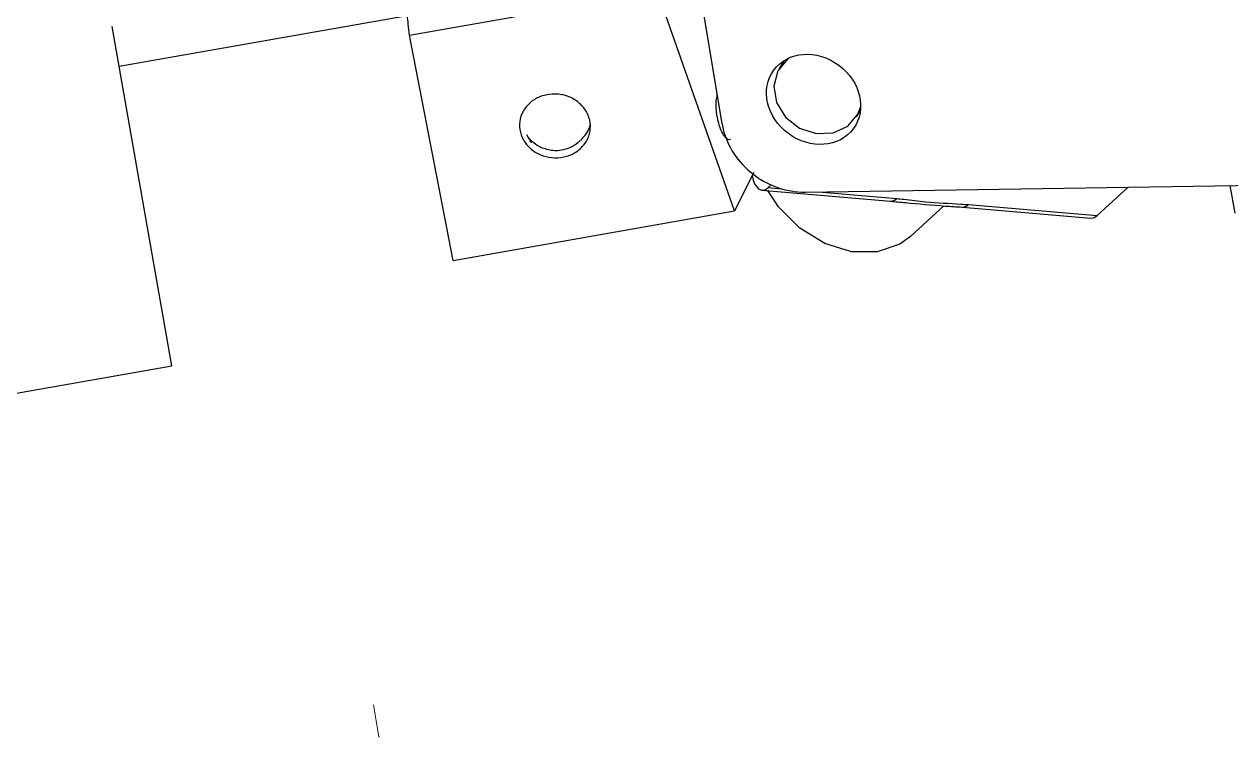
# Model space of a CAD drawing. Header units: millimetres. Extents: x -294 to 2792, y 5 to 1659.
# Drawn here: x 690.94 to 700.48, y 551.42 to 557.06 of the extents above; entities that cross this region are included whole.
import ezdxf

# ---------------------------------------------------------------- set-up
doc = ezdxf.new("R2010")
doc.units = ezdxf.units.MM
doc.header["$PDSIZE"] = -1
doc.layers.get('0').update_dxf_attribs({"lineweight": 18})

msp = doc.modelspace()

# ---------------------------------------------------------------- linework, layer by layer
at = {"color": 7, "linetype": 'Continuous', "lineweight": 25}
for p, q in [((696.4567, 556.2673), (696.2449, 557.5449)), ((693.9856, 556.9685), (695.9462, 557.3142)), ((696.5541, 555.5808), (695.9462, 557.3142)), ((693.9701, 557.122), (691.6923, 556.7204)), ((692.1091, 554.3568), (691.6363, 557.0379)), ((694.3315, 555.1889), (693.9856, 556.9685)), ((696.947, 556.768), (696.9083, 556.7062)), ((697.5187, 556.3243), (697.5497, 556.3739)), ((694.9541, 556.1214), (694.9388, 556.128)), ((696.7076, 555.8824), (696.5541, 555.5808)), ((696.772, 555.7442), (697.7883, 555.658)), ((696.8437, 555.7852), (696.8204, 555.7638)), ((696.8204, 555.7638), (696.9252, 555.7549)), ((697.1124, 555.7284), (701.4443, 555.7949)), ((699.6651, 555.7676), (699.4202, 555.5434)), ((700.51, 555.5616), (700.4717, 555.7799)), ((697.2186, 555.7301), (697.8367, 555.6777)), ((694.3315, 555.1889), (696.5541, 555.5808)), ((697.9458, 555.3788), (698.2087, 555.6195)), ((698.3555, 555.6099), (699.3718, 555.5238)), ((698.4039, 555.6296), (699.4202, 555.5434)), ((690.5334, 554.079), (692.1091, 554.3568))]:
    msp.add_line(p, q, dxfattribs=at)
at = {"color": 7, "linetype": 'Continuous'}
for q in [(693.7012, 551.6766), (693.7409, 551.4236)]:
    msp.add_line((693.7456, 551.4245), q, dxfattribs=at)
at = {"color": 7, "linetype": 'Continuous', "lineweight": 25}
for points in [[(696.9897, 556.7902), (696.9767, 556.7809), (696.8971, 556.6865), (696.8656, 556.566), (696.8872, 556.4379), (696.9584, 556.3215), (697.0684, 556.2346), (697.2006, 556.1904), (697.3347, 556.1957), (697.4503, 556.2497), (697.5299, 556.344), (697.5516, 556.4)], [(696.6942, 555.8568), (696.7021, 555.8234), (696.7134, 555.7947), (696.7276, 555.7716), (696.7442, 555.7552), (696.7624, 555.746), (696.7817, 555.7443), (696.8013, 555.7504), (696.8204, 555.7638)], [(697.9458, 555.3788), (697.8614, 555.3172), (697.6828, 555.2553), (697.4795, 555.2568), (697.2696, 555.3215), (697.0719, 555.4438), (696.9038, 555.6127), (696.8178, 555.7403)]]:
    msp.add_lwpolyline(points, dxfattribs=at)
for centre, radius, start, end in [((697.7903, 555.7224), 0.0644, 268.15518, 316.01572), ((698.3576, 555.6742), 0.0643, 267.95134, 316.02775), ((699.3745, 555.5866), 0.0629, 267.55246, 316.61844)]:
    msp.add_arc(centre, radius, start, end, dxfattribs=at)
msp.add_ellipse((697.1798, 556.4614), major_axis=(0.314, -0.2318), ratio=0.860238, dxfattribs=at)
msp.add_ellipse((697.0217, 556.276), major_axis=(0.4831, -0.3566), ratio=0.860238, start_param=3.86657, end_param=5.437367, dxfattribs=at)
for points, knots in [([(693.9856, 556.9685), (693.9826, 556.9976), (693.9773, 557.0495), (693.9723, 557.0998), (693.9701, 557.122)], [0, 0, 0, 0, 0.0863947, 0.1543116, 0.1543116, 0.1543116, 0.1543116]), ([(695.0878, 556.5008), (695.122, 556.5024), (695.1878, 556.5053), (695.2802, 556.4708), (695.3535, 556.4146), (695.4024, 556.3395), (695.4213, 556.2546), (695.408, 556.1694), (695.3641, 556.0934), (695.2945, 556.0353), (695.2071, 556.0016), (695.1117, 555.9961), (695.019, 556.0194), (694.9396, 556.0689), (694.8823, 556.139), (694.8537, 556.2218), (694.8569, 556.3079), (694.8916, 556.3879), (694.954, 556.452), (695.0241, 556.4885), (695.0712, 556.4976), (695.0878, 556.5008)], [0, 0, 0, 0, 0.098568, 0.189611, 0.280654, 0.371697, 0.46274, 0.553783, 0.644826, 0.735868, 0.826911, 0.917954, 1.008997, 1.10004, 1.191083, 1.282126, 1.373169, 1.464212, 1.555255, 1.646298, 1.695674, 1.695674, 1.695674, 1.695674]), ([(696.4182, 556.3263), (696.4151, 556.3487), (696.4088, 556.3936), (696.4095, 556.4532), (696.4161, 556.4809), (696.4192, 556.4936)], [0, 0, 0, 0, 0.0594865, 0.1189303, 0.1691116, 0.1691116, 0.1691116, 0.1691116]), ([(696.5227, 556.1463), (696.5217, 556.1455), (696.5136, 556.1391), (696.4943, 556.1495), (696.4681, 556.1783), (696.4441, 556.2273), (696.4274, 556.2794), (696.4207, 556.3136), (696.4182, 556.3263)], [0, 0, 0, 0, 0.0072851, 0.057418, 0.1065004, 0.154455, 0.2016946, 0.2294805, 0.2294805, 0.2294805, 0.2294805]), ([(695.4154, 556.2645), (695.4136, 556.258), (695.4105, 556.2462), (695.3873, 556.1924), (695.3509, 556.1526), (695.3368, 556.1371)], [0, 0, 0, 0, 0.0665877, 0.1190517, 0.1524899, 0.1524899, 0.1524899, 0.1524899]), ([(695.1205, 556.0562), (695.0879, 556.0624), (695.0312, 556.0731), (694.9674, 556.1158), (694.9308, 556.1538), (694.9141, 556.1783), (694.9112, 556.1835), (694.9201, 556.1689), (694.9338, 556.1448), (694.95, 556.1267), (694.9545, 556.1217)], [0, 0, 0, 0, 0.0626547, 0.1091427, 0.1558168, 0.197968, 0.2386615, 0.2786404, 0.3171291, 0.3318143, 0.3318143, 0.3318143, 0.3318143]), ([(695.3364, 556.1375), (695.3311, 556.1317), (695.3076, 556.1059), (695.2516, 556.074), (695.1818, 556.0545), (695.1375, 556.0557), (695.1205, 556.0562)], [0, 0, 0, 0, 0.0236781, 0.105768, 0.1888824, 0.2409906, 0.2409906, 0.2409906, 0.2409906]), ([(697.7876, 555.6569), (697.8266, 555.6531), (697.9655, 555.6396), (698.1604, 555.6218), (698.3103, 555.6126), (698.3554, 555.6099)], [0, 0, 0, 0, 0.1218659, 0.4349964, 0.5697589, 0.5697589, 0.5697589, 0.5697589]), ([(697.8367, 555.6777), (697.8554, 555.6759), (697.9331, 555.6686), (698.0935, 555.6463), (698.2719, 555.6394), (698.3838, 555.6311), (698.4039, 555.6296)], [0, 0, 0, 0, 0.0569773, 0.2361649, 0.5098044, 0.5696794, 0.5696794, 0.5696794, 0.5696794])]:
    msp.add_open_spline(points, degree=3, knots=knots, dxfattribs=at)
at = {"color": 7, "linetype": 'Continuous'}
msp.add_point((693.7456, 551.4245), dxfattribs=at)

doc.saveas('drawing.dxf')
